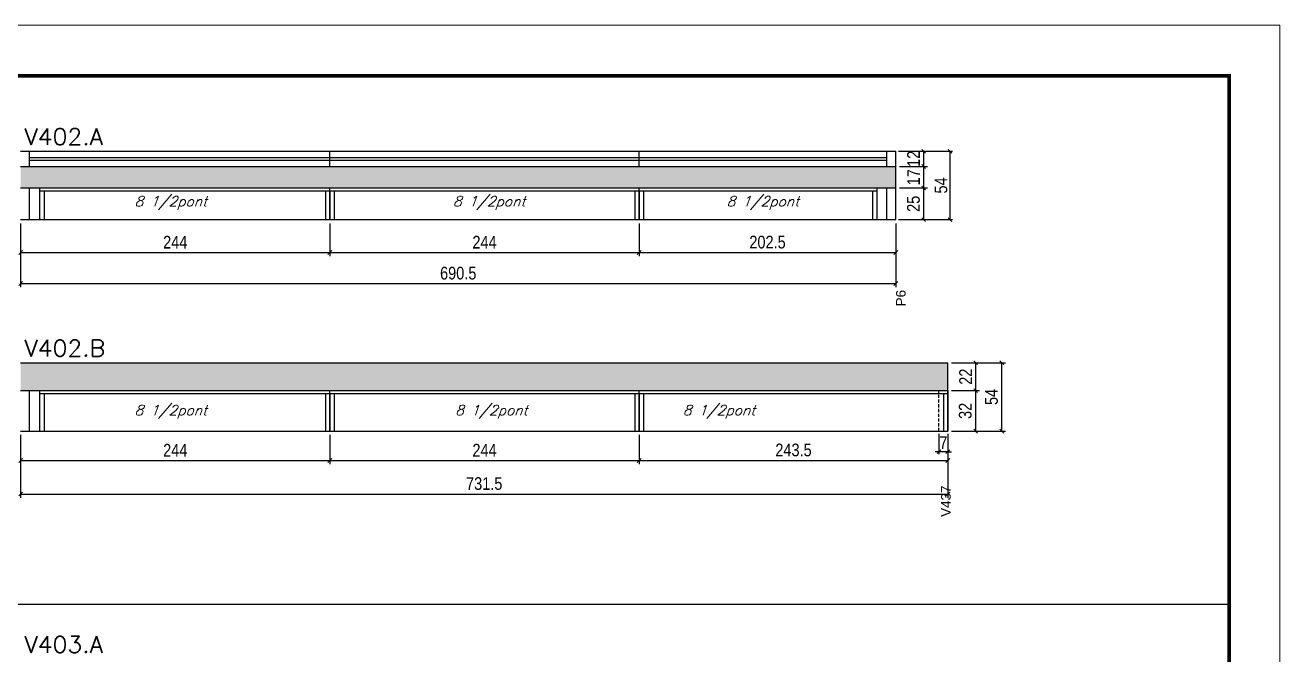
# Model space of a CAD drawing. Extents: x -3394 to 16474, y -5031 to 14397.
# Drawn here: x 7937 to 8927, y 12751 to 13248 of the extents above; entities that cross this region are included whole.
import ezdxf

# ---------------------------------------------------------------- set-up
doc = ezdxf.new("R2010")
doc.units = 0
doc.linetypes.add('DASHED', pattern=[0.75, 0.5, -0.25])
doc.linetypes.add('HIDDEN', pattern=[0.375, 0.25, -0.125])
doc.layers.get('0').update_dxf_attribs({"linetype": 'CONTINUOUS'})
doc.layers.get('Defpoints').update_dxf_attribs({"linetype": 'CONTINUOUS'})
for name, color, linetype in [('COTA', 241, 'CONTINUOUS'), ('NOMENCLATURA', 7, 'CONTINUOUS'), ('Painéis', 200, 'CONTINUOUS'), ('SARR_2.2x7', 40, 'CONTINUOUS'), ('SARR_3.5x7', 81, 'CONTINUOUS'), ('SARR_EDITAR', 141, 'CONTINUOUS'), ('texto', 7, 'CONTINUOUS')]:
    doc.layers.add(name, color=color, linetype=linetype)
for name, color, linetype, lineweight in [('Folhas', 255, 'CONTINUOUS', 9), ('SARRAFO DE PRESSAO', 251, 'DASHED', 9), ('Texto Seção', 7, 'CONTINUOUS', 15)]:
    doc.layers.add(name, color=color, linetype=linetype, lineweight=lineweight)
doc.styles.add('ARIAL', font='arial.ttf')
doc.styles.add('COTA TECNICA', font='techl___.ttf', dxfattribs={"height": 10})
doc.styles.add('REGUA-120', font='ROMANS.shx', dxfattribs={"height": 15})
doc.styles.add('ROMANS', font='romans.shx')
doc.dimstyles.new('PAINEL', dxfattribs={"dimtxt": 10, "dimasz": 3, "dimexe": 3, "dimexo": 3, "dimgap": 3, "dimtad": 1, "dimdec": 1, "dimzin": 12, "dimdsep": 46, "dimtxsty": 'COTA TECNICA', "dimblk1": 'OBLIQUE', "dimblk2": 'OBLIQUE', "dimsah": 1, "dimcen": 0.9, "dimclrd": 4, "dimclre": 4, "dimclrt": 240, "dimadec": 1, "dimazin": 3, "dimtfac": 1, "dimtdec": 1, "dimtmove": 0, "dimatfit": 3, "dimfxl": 1, "dimtolj": 1, "dimtzin": 12, "dimarcsym": 0})

# ---------------------------------------------------------------- blocks, each defined once
blk = doc.blocks.new('9999999999')
at = {"layer": 'Folhas'}
blk.add_lwpolyline([(98138.98, 34190.21), (99623.98, 34190.21), (99623.98, 35240.21), (98138.98, 35240.21)], close=True, dxfattribs=at)
at = {"layer": 'Folhas', "color": 30, "const_width": 3}
blk.add_lwpolyline([(98213.98, 34230.21), (99583.98, 34230.21), (99583.98, 35200.21), (98213.98, 35200.21)], close=True, dxfattribs=at)
blk = doc.blocks.new('_Oblique')
at = {"color": 0, "linetype": 'ByBlock', "lineweight": -2}
blk.add_line((-0.5, -0.5), (0.5, 0.5), dxfattribs=at)
blk = doc.blocks.new('*D129')
at = {"layer": 'COTA', "color": 4, "linetype": 'ByBlock', "lineweight": -2, "transparency": 16777216}
for p, q in [((8627.23, 13119.35), (8649.23, 13119.35)), ((8646.23, 13094.35), (8646.23, 13119.35)), ((8627.23, 13094.35), (8649.23, 13094.35))]:
    blk.add_line(p, q, dxfattribs=at)
at = {"layer": 'Defpoints', "color": 0, "linetype": 'ByBlock', "transparency": 16777216}
for p in [(8624.23, 13119.35), (8646.23, 13119.35), (8624.23, 13094.35)]:
    blk.add_point(p, dxfattribs=at)
at = {"layer": 'COTA', "color": 4, "linetype": 'ByBlock', "lineweight": -2, "transparency": 16777216, "xscale": 3, "yscale": 3, "zscale": 3}
for p, rotation in [((8646.23, 13119.35), 90), ((8646.23, 13094.35), 270)]:
    blk.add_blockref('_Oblique', p, dxfattribs=dict(at, rotation=rotation))
at = {"layer": 'COTA', "color": 240, "linetype": 'ByBlock', "transparency": 16777216, "insert": (8638.12, 13106.85), "char_height": 10, "attachment_point": 5, "rotation": 90, "style": 'COTA TECNICA'}
blk.add_mtext('\\A1;25', dxfattribs=at)
blk = doc.blocks.new('*D130')
at = {"layer": 'COTA', "color": 4, "linetype": 'ByBlock', "lineweight": -2, "transparency": 16777216}
for p, q in [((8627.23, 13136.35), (8649.23, 13136.35)), ((8646.23, 13119.35), (8646.23, 13136.35)), ((8627.23, 13119.35), (8649.23, 13119.35))]:
    blk.add_line(p, q, dxfattribs=at)
at = {"layer": 'Defpoints', "color": 0, "linetype": 'ByBlock', "transparency": 16777216}
for p in [(8624.23, 13136.35), (8646.23, 13136.35), (8624.23, 13119.35)]:
    blk.add_point(p, dxfattribs=at)
at = {"layer": 'COTA', "color": 4, "linetype": 'ByBlock', "lineweight": -2, "transparency": 16777216, "xscale": 3, "yscale": 3, "zscale": 3}
for p, rotation in [((8646.23, 13136.35), 90), ((8646.23, 13119.35), 270)]:
    blk.add_blockref('_Oblique', p, dxfattribs=dict(at, rotation=rotation))
at = {"layer": 'COTA', "color": 240, "linetype": 'ByBlock', "transparency": 16777216, "insert": (8638.16, 13127.85), "char_height": 10, "attachment_point": 5, "rotation": 90, "style": 'COTA TECNICA'}
blk.add_mtext('\\A1;17', dxfattribs=at)
blk = doc.blocks.new('*D131')
at = {"layer": 'COTA', "color": 4, "linetype": 'ByBlock', "lineweight": -2, "transparency": 16777216}
for p, q in [((7933.73, 13091.35), (7933.73, 13065.47)), ((8177.73, 13091.35), (8177.73, 13065.47)), ((7933.73, 13068.47), (8177.73, 13068.47))]:
    blk.add_line(p, q, dxfattribs=at)
at = {"layer": 'Defpoints', "color": 0, "linetype": 'ByBlock', "transparency": 16777216}
for p in [(7933.73, 13094.35), (8177.73, 13094.35), (8177.73, 13068.47)]:
    blk.add_point(p, dxfattribs=at)
at = {"layer": 'COTA', "color": 4, "linetype": 'ByBlock', "lineweight": -2, "transparency": 16777216, "xscale": 3, "yscale": 3, "zscale": 3, "rotation": 180}
blk.add_blockref('_Oblique', (7933.73, 13068.47), dxfattribs=at)
at = {"layer": 'COTA', "color": 4, "linetype": 'ByBlock', "lineweight": -2, "transparency": 16777216, "xscale": 3, "yscale": 3, "zscale": 3}
blk.add_blockref('_Oblique', (8177.73, 13068.47), dxfattribs=at)
at = {"layer": 'COTA', "color": 240, "linetype": 'ByBlock', "transparency": 16777216, "insert": (8055.73, 13076.55), "char_height": 10, "attachment_point": 5, "style": 'COTA TECNICA'}
blk.add_mtext('\\A1;244', dxfattribs=at)
blk = doc.blocks.new('*D132')
at = {"layer": 'COTA', "color": 4, "linetype": 'ByBlock', "lineweight": -2, "transparency": 16777216}
for p, q in [((8177.73, 13091.35), (8177.73, 13065.47)), ((8421.73, 13091.35), (8421.73, 13065.47)), ((8177.73, 13068.47), (8421.73, 13068.47))]:
    blk.add_line(p, q, dxfattribs=at)
at = {"layer": 'Defpoints', "color": 0, "linetype": 'ByBlock', "transparency": 16777216}
for p in [(8177.73, 13094.35), (8421.73, 13094.35), (8421.73, 13068.47)]:
    blk.add_point(p, dxfattribs=at)
at = {"layer": 'COTA', "color": 4, "linetype": 'ByBlock', "lineweight": -2, "transparency": 16777216, "xscale": 3, "yscale": 3, "zscale": 3, "rotation": 180}
blk.add_blockref('_Oblique', (8177.73, 13068.47), dxfattribs=at)
at = {"layer": 'COTA', "color": 4, "linetype": 'ByBlock', "lineweight": -2, "transparency": 16777216, "xscale": 3, "yscale": 3, "zscale": 3}
blk.add_blockref('_Oblique', (8421.73, 13068.47), dxfattribs=at)
at = {"layer": 'COTA', "color": 240, "linetype": 'ByBlock', "transparency": 16777216, "insert": (8299.73, 13076.55), "char_height": 10, "attachment_point": 5, "style": 'COTA TECNICA'}
blk.add_mtext('\\A1;244', dxfattribs=at)
blk = doc.blocks.new('*D133')
at = {"layer": 'COTA', "color": 4, "linetype": 'ByBlock', "lineweight": -2, "transparency": 16777216}
for p, q in [((7933.73, 13091.35), (7933.73, 13040.93)), ((8624.23, 13091.35), (8624.23, 13040.93)), ((7933.73, 13043.93), (8624.23, 13043.93))]:
    blk.add_line(p, q, dxfattribs=at)
at = {"layer": 'Defpoints', "color": 0, "linetype": 'ByBlock', "transparency": 16777216}
for p in [(7933.73, 13094.35), (8624.23, 13094.35), (8624.23, 13043.93)]:
    blk.add_point(p, dxfattribs=at)
at = {"layer": 'COTA', "color": 4, "linetype": 'ByBlock', "lineweight": -2, "transparency": 16777216, "xscale": 3, "yscale": 3, "zscale": 3, "rotation": 180}
blk.add_blockref('_Oblique', (7933.73, 13043.93), dxfattribs=at)
at = {"layer": 'COTA', "color": 4, "linetype": 'ByBlock', "lineweight": -2, "transparency": 16777216, "xscale": 3, "yscale": 3, "zscale": 3}
blk.add_blockref('_Oblique', (8624.23, 13043.93), dxfattribs=at)
at = {"layer": 'COTA', "color": 240, "linetype": 'ByBlock', "transparency": 16777216, "insert": (8278.98, 13052.07), "char_height": 10, "attachment_point": 5, "style": 'COTA TECNICA'}
blk.add_mtext('\\A1;690.5', dxfattribs=at)
blk = doc.blocks.new('*D134')
at = {"layer": 'COTA', "color": 4, "linetype": 'ByBlock', "lineweight": -2, "transparency": 16777216}
for p, q in [((8421.73, 13091.35), (8421.73, 13065.47)), ((8624.23, 13079.1), (8624.23, 13065.47)), ((8421.73, 13068.47), (8624.23, 13068.47))]:
    blk.add_line(p, q, dxfattribs=at)
at = {"layer": 'Defpoints', "color": 0, "linetype": 'ByBlock', "transparency": 16777216}
for p in [(8421.73, 13094.35), (8624.23, 13082.1), (8624.23, 13068.47)]:
    blk.add_point(p, dxfattribs=at)
at = {"layer": 'COTA', "color": 4, "linetype": 'ByBlock', "lineweight": -2, "transparency": 16777216, "xscale": 3, "yscale": 3, "zscale": 3, "rotation": 180}
blk.add_blockref('_Oblique', (8421.73, 13068.47), dxfattribs=at)
at = {"layer": 'COTA', "color": 4, "linetype": 'ByBlock', "lineweight": -2, "transparency": 16777216, "xscale": 3, "yscale": 3, "zscale": 3}
blk.add_blockref('_Oblique', (8624.23, 13068.47), dxfattribs=at)
at = {"layer": 'COTA', "color": 240, "linetype": 'ByBlock', "transparency": 16777216, "insert": (8522.98, 13076.58), "char_height": 10, "attachment_point": 5, "style": 'COTA TECNICA'}
blk.add_mtext('\\A1;202.5', dxfattribs=at)
blk = doc.blocks.new('*D128')
at = {"layer": 'COTA', "color": 4, "linetype": 'ByBlock', "lineweight": -2, "transparency": 16777216}
for p, q in [((8627.23, 13148.35), (8649.23, 13148.35)), ((8646.23, 13136.35), (8646.23, 13148.35)), ((8627.23, 13136.35), (8649.23, 13136.35))]:
    blk.add_line(p, q, dxfattribs=at)
at = {"layer": 'Defpoints', "color": 0, "linetype": 'ByBlock', "transparency": 16777216}
for p in [(8624.23, 13148.35), (8646.23, 13148.35), (8624.23, 13136.35)]:
    blk.add_point(p, dxfattribs=at)
at = {"layer": 'COTA', "color": 4, "linetype": 'ByBlock', "lineweight": -2, "transparency": 16777216, "xscale": 3, "yscale": 3, "zscale": 3}
for p, rotation in [((8646.23, 13148.35), 90), ((8646.23, 13136.35), 270)]:
    blk.add_blockref('_Oblique', p, dxfattribs=dict(at, rotation=rotation))
at = {"layer": 'COTA', "color": 240, "linetype": 'ByBlock', "transparency": 16777216, "insert": (8638.17, 13142.35), "char_height": 10, "attachment_point": 5, "rotation": 90, "style": 'COTA TECNICA'}
blk.add_mtext('\\A1;12', dxfattribs=at)
blk = doc.blocks.new('*D135')
at = {"layer": 'COTA', "color": 4, "linetype": 'ByBlock', "lineweight": -2, "transparency": 16777216}
for p, q in [((8668.23, 12959.38), (8690.23, 12959.38)), ((8687.23, 12927.38), (8687.23, 12959.38)), ((8668.23, 12927.38), (8690.23, 12927.38))]:
    blk.add_line(p, q, dxfattribs=at)
at = {"layer": 'Defpoints', "color": 0, "linetype": 'ByBlock', "transparency": 16777216}
for p in [(8665.23, 12959.38), (8687.23, 12959.38), (8665.23, 12927.38)]:
    blk.add_point(p, dxfattribs=at)
at = {"layer": 'COTA', "color": 4, "linetype": 'ByBlock', "lineweight": -2, "transparency": 16777216, "xscale": 3, "yscale": 3, "zscale": 3}
for p, rotation in [((8687.23, 12959.38), 90), ((8687.23, 12927.38), 270)]:
    blk.add_blockref('_Oblique', p, dxfattribs=dict(at, rotation=rotation))
at = {"layer": 'COTA', "color": 240, "linetype": 'ByBlock', "transparency": 16777216, "insert": (8679.01, 12943.38), "char_height": 10, "attachment_point": 5, "rotation": 90, "style": 'COTA TECNICA'}
blk.add_mtext('\\A1;32', dxfattribs=at)
blk = doc.blocks.new('*D136')
at = {"layer": 'COTA', "color": 4, "linetype": 'ByBlock', "lineweight": -2, "transparency": 16777216}
for p, q in [((8668.23, 12981.38), (8690.23, 12981.38)), ((8687.23, 12959.38), (8687.23, 12981.38)), ((8668.23, 12959.38), (8690.23, 12959.38))]:
    blk.add_line(p, q, dxfattribs=at)
at = {"layer": 'Defpoints', "color": 0, "linetype": 'ByBlock', "transparency": 16777216}
for p in [(8665.23, 12981.38), (8687.23, 12981.38), (8665.23, 12959.38)]:
    blk.add_point(p, dxfattribs=at)
at = {"layer": 'COTA', "color": 4, "linetype": 'ByBlock', "lineweight": -2, "transparency": 16777216, "xscale": 3, "yscale": 3, "zscale": 3}
for p, rotation in [((8687.23, 12981.38), 90), ((8687.23, 12959.38), 270)]:
    blk.add_blockref('_Oblique', p, dxfattribs=dict(at, rotation=rotation))
at = {"layer": 'COTA', "color": 240, "linetype": 'ByBlock', "transparency": 16777216, "insert": (8679.23, 12970.38), "char_height": 10, "attachment_point": 5, "rotation": 90, "style": 'COTA TECNICA'}
blk.add_mtext('\\A1;22', dxfattribs=at)
blk = doc.blocks.new('*D137')
at = {"layer": 'COTA', "color": 4, "linetype": 'ByBlock', "lineweight": -2, "transparency": 16777216}
for p, q in [((8668.23, 12981.38), (8710.83, 12981.38)), ((8707.83, 12927.38), (8707.83, 12981.38)), ((8668.23, 12927.38), (8710.83, 12927.38))]:
    blk.add_line(p, q, dxfattribs=at)
at = {"layer": 'Defpoints', "color": 0, "linetype": 'ByBlock', "transparency": 16777216}
for p in [(8665.23, 12981.38), (8707.83, 12981.38), (8665.23, 12927.38)]:
    blk.add_point(p, dxfattribs=at)
at = {"layer": 'COTA', "color": 4, "linetype": 'ByBlock', "lineweight": -2, "transparency": 16777216, "xscale": 3, "yscale": 3, "zscale": 3}
for p, rotation in [((8707.83, 12981.38), 90), ((8707.83, 12927.38), 270)]:
    blk.add_blockref('_Oblique', p, dxfattribs=dict(at, rotation=rotation))
at = {"layer": 'COTA', "color": 240, "linetype": 'ByBlock', "transparency": 16777216, "insert": (8699.72, 12954.38), "char_height": 10, "attachment_point": 5, "rotation": 90, "style": 'COTA TECNICA'}
blk.add_mtext('\\A1;54', dxfattribs=at)
blk = doc.blocks.new('*D138')
at = {"layer": 'COTA', "color": 4, "linetype": 'ByBlock', "lineweight": -2, "transparency": 16777216}
for p, q in [((7933.73, 12924.38), (7933.73, 12901.24)), ((8177.73, 12924.38), (8177.73, 12901.24)), ((7933.73, 12904.24), (8177.73, 12904.24))]:
    blk.add_line(p, q, dxfattribs=at)
at = {"layer": 'Defpoints', "color": 0, "linetype": 'ByBlock', "transparency": 16777216}
for p in [(7933.73, 12927.38), (8177.73, 12927.38), (8177.73, 12904.24)]:
    blk.add_point(p, dxfattribs=at)
at = {"layer": 'COTA', "color": 4, "linetype": 'ByBlock', "lineweight": -2, "transparency": 16777216, "xscale": 3, "yscale": 3, "zscale": 3, "rotation": 180}
blk.add_blockref('_Oblique', (7933.73, 12904.24), dxfattribs=at)
at = {"layer": 'COTA', "color": 4, "linetype": 'ByBlock', "lineweight": -2, "transparency": 16777216, "xscale": 3, "yscale": 3, "zscale": 3}
blk.add_blockref('_Oblique', (8177.73, 12904.24), dxfattribs=at)
at = {"layer": 'COTA', "color": 240, "linetype": 'ByBlock', "transparency": 16777216, "insert": (8055.73, 12912.31), "char_height": 10, "attachment_point": 5, "style": 'COTA TECNICA'}
blk.add_mtext('\\A1;244', dxfattribs=at)
blk = doc.blocks.new('*D139')
at = {"layer": 'COTA', "color": 4, "linetype": 'ByBlock', "lineweight": -2, "transparency": 16777216}
for p, q in [((8177.73, 12924.38), (8177.73, 12901.24)), ((8421.73, 12924.38), (8421.73, 12901.24)), ((8177.73, 12904.24), (8421.73, 12904.24))]:
    blk.add_line(p, q, dxfattribs=at)
at = {"layer": 'Defpoints', "color": 0, "linetype": 'ByBlock', "transparency": 16777216}
for p in [(8177.73, 12927.38), (8421.73, 12927.38), (8421.73, 12904.24)]:
    blk.add_point(p, dxfattribs=at)
at = {"layer": 'COTA', "color": 4, "linetype": 'ByBlock', "lineweight": -2, "transparency": 16777216, "xscale": 3, "yscale": 3, "zscale": 3, "rotation": 180}
blk.add_blockref('_Oblique', (8177.73, 12904.24), dxfattribs=at)
at = {"layer": 'COTA', "color": 4, "linetype": 'ByBlock', "lineweight": -2, "transparency": 16777216, "xscale": 3, "yscale": 3, "zscale": 3}
blk.add_blockref('_Oblique', (8421.73, 12904.24), dxfattribs=at)
at = {"layer": 'COTA', "color": 240, "linetype": 'ByBlock', "transparency": 16777216, "insert": (8299.73, 12912.31), "char_height": 10, "attachment_point": 5, "style": 'COTA TECNICA'}
blk.add_mtext('\\A1;244', dxfattribs=at)
blk = doc.blocks.new('*D140')
at = {"layer": 'COTA', "color": 4, "linetype": 'ByBlock', "lineweight": -2, "transparency": 16777216}
for p, q in [((7933.73, 12924.38), (7933.73, 12874.74)), ((8665.23, 12924.38), (8665.23, 12874.74)), ((7933.73, 12877.74), (8665.23, 12877.74))]:
    blk.add_line(p, q, dxfattribs=at)
at = {"layer": 'Defpoints', "color": 0, "linetype": 'ByBlock', "transparency": 16777216}
for p in [(7933.73, 12927.38), (8665.23, 12927.38), (8665.23, 12877.74)]:
    blk.add_point(p, dxfattribs=at)
at = {"layer": 'COTA', "color": 4, "linetype": 'ByBlock', "lineweight": -2, "transparency": 16777216, "xscale": 3, "yscale": 3, "zscale": 3, "rotation": 180}
blk.add_blockref('_Oblique', (7933.73, 12877.74), dxfattribs=at)
at = {"layer": 'COTA', "color": 4, "linetype": 'ByBlock', "lineweight": -2, "transparency": 16777216, "xscale": 3, "yscale": 3, "zscale": 3}
blk.add_blockref('_Oblique', (8665.23, 12877.74), dxfattribs=at)
at = {"layer": 'COTA', "color": 240, "linetype": 'ByBlock', "transparency": 16777216, "insert": (8299.48, 12885.95), "char_height": 10, "attachment_point": 5, "style": 'COTA TECNICA'}
blk.add_mtext('\\A1;731.5', dxfattribs=at)
blk = doc.blocks.new('*D141')
at = {"layer": 'COTA', "color": 4, "linetype": 'ByBlock', "lineweight": -2, "transparency": 16777216}
for p, q in [((8421.73, 12924.38), (8421.73, 12901.24)), ((8665.23, 12912.13), (8665.23, 12901.24)), ((8421.73, 12904.24), (8665.23, 12904.24))]:
    blk.add_line(p, q, dxfattribs=at)
at = {"layer": 'Defpoints', "color": 0, "linetype": 'ByBlock', "transparency": 16777216}
for p in [(8421.73, 12927.38), (8665.23, 12915.13), (8665.23, 12904.24)]:
    blk.add_point(p, dxfattribs=at)
at = {"layer": 'COTA', "color": 4, "linetype": 'ByBlock', "lineweight": -2, "transparency": 16777216, "xscale": 3, "yscale": 3, "zscale": 3, "rotation": 180}
blk.add_blockref('_Oblique', (8421.73, 12904.24), dxfattribs=at)
at = {"layer": 'COTA', "color": 4, "linetype": 'ByBlock', "lineweight": -2, "transparency": 16777216, "xscale": 3, "yscale": 3, "zscale": 3}
blk.add_blockref('_Oblique', (8665.23, 12904.24), dxfattribs=at)
at = {"layer": 'COTA', "color": 240, "linetype": 'ByBlock', "transparency": 16777216, "insert": (8543.48, 12912.45), "char_height": 10, "attachment_point": 5, "style": 'COTA TECNICA'}
blk.add_mtext('\\A1;243.5', dxfattribs=at)
blk = doc.blocks.new('*D142')
at = {"layer": 'COTA', "color": 4, "linetype": 'Continuous', "lineweight": -2, "transparency": 16777216}
for p, q in [((8626.23, 13148.35), (8668.95, 13148.35)), ((8666.95, 13094.35), (8666.95, 13148.35)), ((8626.23, 13094.35), (8668.95, 13094.35))]:
    blk.add_line(p, q, dxfattribs=at)
at = {"layer": 'Defpoints', "color": 0, "linetype": 'Continuous', "transparency": 16777216}
for p in [(8624.23, 13148.35), (8666.95, 13148.35), (8624.23, 13094.35)]:
    blk.add_point(p, dxfattribs=at)
at = {"layer": 'COTA', "color": 4, "linetype": 'Continuous', "lineweight": -2, "transparency": 16777216, "xscale": 3, "yscale": 3, "zscale": 3}
for p, rotation in [((8666.95, 13148.35), 90), ((8666.95, 13094.35), 270)]:
    blk.add_blockref('_Oblique', p, dxfattribs=dict(at, rotation=rotation))
at = {"layer": 'COTA', "color": 240, "linetype": 'Continuous', "transparency": 16777216, "insert": (8659.84, 13121.35), "char_height": 10, "attachment_point": 5, "rotation": 90, "style": 'COTA TECNICA'}
blk.add_mtext('\\A1;54', dxfattribs=at)
blk = doc.blocks.new('*D143')
at = {"layer": 'COTA', "color": 4, "linetype": 'Continuous', "lineweight": -2, "transparency": 16777216}
for p, q in [((8658.23, 12925.38), (8658.23, 12909.14)), ((8665.23, 12925.38), (8665.23, 12909.14)), ((8658.23, 12911.14), (8655.23, 12911.14)), ((8665.23, 12911.14), (8658.23, 12911.14)), ((8665.23, 12911.14), (8668.23, 12911.14))]:
    blk.add_line(p, q, dxfattribs=at)
at = {"layer": 'Defpoints', "color": 0, "linetype": 'Continuous', "transparency": 16777216}
for p in [(8658.23, 12927.38), (8665.23, 12927.38), (8658.23, 12911.14)]:
    blk.add_point(p, dxfattribs=at)
at = {"layer": 'COTA', "color": 4, "linetype": 'Continuous', "lineweight": -2, "transparency": 16777216, "xscale": 3, "yscale": 3, "zscale": 3}
blk.add_blockref('_Oblique', (8658.23, 12911.14), dxfattribs=at)
at = {"layer": 'COTA', "color": 4, "linetype": 'Continuous', "lineweight": -2, "transparency": 16777216, "xscale": 3, "yscale": 3, "zscale": 3, "rotation": 180}
blk.add_blockref('_Oblique', (8665.23, 12911.14), dxfattribs=at)
at = {"layer": 'COTA', "color": 240, "linetype": 'Continuous', "transparency": 16777216, "insert": (8661.73, 12918.22), "char_height": 10, "attachment_point": 5, "style": 'COTA TECNICA'}
blk.add_mtext('\\A1;7', dxfattribs=at)

msp = doc.modelspace()

# ---------------------------------------------------------------- hatches: boundary and pattern name
at = {"layer": 'COTA', "linetype": 'Continuous'}
h = msp.add_hatch(dxfattribs=at)
h.set_pattern_fill('AR-CONC', color=256, scale=0.05)
h.set_pattern_definition([(50, (0, 1), (9.1092334, -0.7969543), [0.9525, -10.4775]), (355, (0, 1), (-1.762171, 9.552842), [0.762, -8.382029]), (100.451445, (0.759, 0.934), (7.3470624, 8.7558876), [0.8095004, -8.904512]), (46.1842, (0, 3.54), (13.553952, -2.102116), [1.42875, -15.71625]), (96.63556, (1.13, 3.365), (11.870207, 12.371306), [1.214251, -13.35678]), (351.18415, (0, 3.54), (11.870207, 12.371306), [1.142998, -12.572987]), (21, (1.27, 2.905), (7.5807196, -5.11326), [0.9525, -10.4775]), (326, (1.27, 2.905), (3.0901014, 9.2093983), [0.762, -8.382]), (71.451445, (1.902, 2.479), (10.670821, 4.0961384), [0.8095004, -8.904497]), (37.5, (0, 1), (0.15443016, 4.22775194), [0, -8.2804, 0, -8.509, 0, -8.41375]), (7.5, (0, 1), (3.3409831, 5.0090287), [0, -4.8514, 0, -8.0899, 0, -3.20675]), (327.5, (-2.832, 1), (6.77952976, -0.2864372), [0, -3.175, 0, -9.906, 0, -13.1445]), (317.5, (-4.102, 1), (7.406459, 1.2713246), [0, -4.1275, 0, -6.5786, 0, -9.3345])])
h.paths.add_polyline_path([(8624.23, 13119.35), (8624.23, 13136.35), (7933.73, 13136.35), (7933.73, 13119.35)])
h = msp.add_hatch(dxfattribs=at)
h.set_pattern_fill('AR-CONC', color=256, scale=0.05)
h.paths.add_polyline_path([(8665.23, 12959.38), (8665.23, 12981.38), (7933.73, 12981.38), (7933.73, 12959.38)])

# ---------------------------------------------------------------- linework, layer by layer
at = {"layer": 'COTA', "linetype": 'ByBlock'}
for p, q in [((8624.23, 13119.35), (8624.23, 13136.35)), ((7933.73, 12981.38), (8665.23, 12981.38)), ((8665.23, 12959.38), (8665.23, 12981.38))]:
    msp.add_line(p, q, dxfattribs=at)
at = {"layer": 'COTA', "linetype": 'Continuous'}
msp.add_line((7517.21, 12790.8), (8887.21, 12790.8), dxfattribs=at)
at = {"layer": 'Painéis', "linetype": 'ByBlock'}
for p, q in [((7933.73, 13148.35), (8624.23, 13148.35)), ((8177.73, 13136.35), (8177.73, 13148.35)), ((8421.73, 13136.35), (8421.73, 13148.35)), ((8624.23, 13136.35), (8624.23, 13148.35)), ((7933.73, 13136.35), (8624.23, 13136.35)), ((7933.73, 13119.35), (8624.23, 13119.35)), ((8177.73, 13094.35), (8177.73, 13119.35)), ((8421.73, 13094.35), (8421.73, 13119.35)), ((8624.23, 13094.35), (8624.23, 13119.35)), ((7933.73, 13094.35), (8624.23, 13094.35)), ((7933.73, 12959.38), (8665.23, 12959.38)), ((8177.73, 12927.38), (8177.73, 12959.38)), ((8421.73, 12927.38), (8421.73, 12959.38)), ((8665.23, 12927.38), (8665.23, 12959.38)), ((7933.73, 12927.38), (8665.23, 12927.38))]:
    msp.add_line(p, q, dxfattribs=at)
at = {"layer": 'SARR_2.2x7', "linetype": 'Continuous'}
for p, q in [((7940.73, 13136.35), (7940.73, 13148.35)), ((8617.23, 13136.35), (8617.23, 13148.35)), ((7940.73, 13094.35), (7940.73, 13119.35)), ((7948.73, 13117.15), (8177.73, 13117.15)), ((8177.73, 13117.15), (8421.73, 13117.15)), ((8421.73, 13117.15), (8609.23, 13117.15)), ((8617.23, 13094.35), (8617.23, 13119.35)), ((7940.73, 12927.38), (7940.73, 12959.38)), ((7948.73, 12957.18), (8177.73, 12957.18)), ((8177.73, 12957.18), (8421.73, 12957.18)), ((8421.73, 12957.18), (8665.23, 12957.18))]:
    msp.add_line(p, q, dxfattribs=at)
at = {"layer": 'SARR_2.2x7', "linetype": 'HIDDEN', "ltscale": 10}
msp.add_line((8658.23, 12927.38), (8658.23, 12959.38), dxfattribs=at)
at = {"layer": 'SARR_3.5x7'}
for p, q in [((7948.73, 13119.35), (7948.73, 13094.35)), ((7952.23, 13117.15), (7952.23, 13094.35)), ((8174.23, 13117.15), (8174.23, 13094.35)), ((8177.73, 13117.15), (8177.73, 13094.35)), ((8181.23, 13117.15), (8181.23, 13094.35)), ((8418.23, 13117.15), (8418.23, 13094.35)), ((8421.73, 13117.15), (8421.73, 13094.35)), ((8425.23, 13117.15), (8425.23, 13094.35)), ((8605.73, 13117.15), (8605.73, 13094.35)), ((8609.23, 13119.35), (8609.23, 13094.35)), ((7948.73, 13094.35), (7952.23, 13094.35)), ((8174.23, 13094.35), (8177.73, 13094.35)), ((8177.73, 13094.35), (8181.23, 13094.35)), ((8418.23, 13094.35), (8421.73, 13094.35)), ((8421.73, 13094.35), (8425.23, 13094.35)), ((8605.73, 13094.35), (8609.23, 13094.35)), ((7948.73, 12959.38), (7948.73, 12927.38)), ((8665.23, 12959.38), (8665.23, 12927.38)), ((7952.23, 12957.18), (7952.23, 12927.38)), ((8174.23, 12957.18), (8174.23, 12927.38)), ((8177.73, 12957.18), (8177.73, 12927.38)), ((8181.23, 12957.18), (8181.23, 12927.38)), ((8418.23, 12957.18), (8418.23, 12927.38)), ((8421.73, 12957.18), (8421.73, 12927.38)), ((8425.23, 12957.18), (8425.23, 12927.38)), ((8661.73, 12957.18), (8661.73, 12927.38)), ((7948.73, 12927.38), (7952.23, 12927.38)), ((8174.23, 12927.38), (8177.73, 12927.38)), ((8177.73, 12927.38), (8181.23, 12927.38)), ((8418.23, 12927.38), (8421.73, 12927.38)), ((8421.73, 12927.38), (8425.23, 12927.38)), ((8661.73, 12927.38), (8665.23, 12927.38))]:
    msp.add_line(p, q, dxfattribs=at)
at = {"layer": 'SARR_EDITAR', "linetype": 'Continuous'}
for p, q in [((7940.73, 13143.35), (8177.73, 13143.35)), ((7940.73, 13141.35), (8177.73, 13141.35)), ((8177.73, 13143.35), (8421.73, 13143.35)), ((8177.73, 13141.35), (8421.73, 13141.35)), ((8421.73, 13143.35), (8617.23, 13143.35)), ((8421.73, 13141.35), (8617.23, 13141.35))]:
    msp.add_line(p, q, dxfattribs=at)

# ---------------------------------------------------------------- block references
at = {"layer": 'SARRAFO DE PRESSAO', "color": 6, "linetype": 'ByBlock'}
msp.add_blockref('9999999999', (-90696.77, -21992.23), dxfattribs=at)

# ---------------------------------------------------------------- texts
at = {"layer": 'NOMENCLATURA', "linetype": 'Continuous', "style": 'ARIAL'}
for s, p in [('P6', (8631.95, 13025.92)), ('V437', (8667.5, 12859.72))]:
    msp.add_text(s, height=7.567, rotation=90, dxfattribs=at).set_placement(p)
at = {"layer": 'texto', "color": 2, "char_height": 8, "attachment_point": 5, "style": 'ROMANS'}
for insert in [(8052.23, 13107.54), (8303.35, 13107.54), (8519.28, 13107.54), (8052.23, 12942.6), (8305.09, 12942.6), (8484.73, 12942.6)]:
    msp.add_mtext('{\\Q19;\\C256;8 1/2pont}', dxfattribs=dict(at, insert=insert))
at = {"layer": 'Texto Seção', "style": 'REGUA-120', "width": 1.05}
for s, p in [('V402.A', (7936.73, 13153.36)), ('V402.B', (7936.73, 12986.4)), ('V403.A', (7936.73, 12752.42))]:
    msp.add_text(s, height=13, dxfattribs=at).set_placement(p)

# ---------------------------------------------------------------- dimensions: what is measured, and where the dimension line sits
at = {"layer": 'COTA', "linetype": 'ByBlock'}
for base, p1, p2, picture, middle in [((8646.23, 13148.35), (8624.23, 13136.35), (8624.23, 13148.35), '*D128', (8646.23, 13142.35)), ((8646.23, 13136.35), (8624.23, 13119.35), (8624.23, 13136.35), '*D130', (8646.23, 13127.85)), ((8687.23, 12981.38), (8665.23, 12959.38), (8665.23, 12981.38), '*D136', (8687.23, 12970.38))]:
    dim = msp.add_linear_dim(base=base, p1=p1, p2=p2, angle=90, dimstyle='PAINEL', dxfattribs=at)
    dim.commit()
    dim.dimension.update_dxf_attribs({"geometry": picture, "text_midpoint": middle, "dimtype": 160})
at = {"layer": 'COTA', "linetype": 'Continuous'}
dim = msp.add_linear_dim(base=(8666.95, 13148.35), p1=(8624.23, 13094.35), p2=(8624.23, 13148.35), angle=90, dimstyle='PAINEL', override={"dimexe": 2, "dimexo": 2, "dimgap": 2, "dimadec": 8, "dimtix": 1, "dimatfit": 2, "dimldrblk": 'Oblique'}, dxfattribs=at)
dim.commit()
dim.dimension.update_dxf_attribs({"geometry": '*D142', "text_midpoint": (8659.84, 13121.35)})
at = {"layer": 'COTA', "linetype": 'ByBlock'}
for base, p1, p2, picture, middle in [((8646.23, 13119.35), (8624.23, 13094.35), (8624.23, 13119.35), '*D129', (8638.12, 13106.85)), ((8707.83, 12981.38), (8665.23, 12927.38), (8665.23, 12981.38), '*D137', (8699.72, 12954.38)), ((8687.23, 12959.38), (8665.23, 12927.38), (8665.23, 12959.38), '*D135', (8679.01, 12943.38))]:
    dim = msp.add_linear_dim(base=base, p1=p1, p2=p2, angle=90, dimstyle='PAINEL', dxfattribs=at)
    dim.commit()
    dim.dimension.update_dxf_attribs({"geometry": picture, "text_midpoint": middle})
for base, p1, p2, picture, middle in [((8177.73, 13068.47), (7933.73, 13094.35), (8177.73, 13094.35), '*D131', (8055.73, 13076.55)), ((8624.23, 13043.93), (7933.73, 13094.35), (8624.23, 13094.35), '*D133', (8278.98, 13052.07)), ((8624.23, 13068.47), (8421.73, 13094.35), (8624.23, 13082.1), '*D134', (8522.98, 13076.58)), ((8177.73, 12904.24), (7933.73, 12927.38), (8177.73, 12927.38), '*D138', (8055.73, 12912.31)), ((8665.23, 12877.74), (7933.73, 12927.38), (8665.23, 12927.38), '*D140', (8299.48, 12885.95)), ((8665.23, 12904.24), (8421.73, 12927.38), (8665.23, 12915.13), '*D141', (8543.48, 12912.45))]:
    dim = msp.add_linear_dim(base=base, p1=p1, p2=p2, dimstyle='PAINEL', dxfattribs=at)
    dim.commit()
    dim.dimension.update_dxf_attribs({"geometry": picture, "text_midpoint": middle})
for base, p1, p2, picture, middle in [((8421.73, 13068.47), (8177.73, 13094.35), (8421.73, 13094.35), '*D132', (8299.73, 13076.55)), ((8421.73, 12904.24), (8177.73, 12927.38), (8421.73, 12927.38), '*D139', (8299.73, 12912.31))]:
    dim = msp.add_linear_dim(base=base, p1=p1, p2=p2, dimstyle='PAINEL', override={"dimtmove": 1}, dxfattribs=at)
    dim.commit()
    dim.dimension.update_dxf_attribs({"geometry": picture, "text_midpoint": middle})
at = {"layer": 'COTA', "linetype": 'Continuous'}
dim = msp.add_linear_dim(base=(8658.23, 12911.14), p1=(8665.23, 12927.38), p2=(8658.23, 12927.38), dimstyle='PAINEL', override={"dimexe": 2, "dimexo": 2, "dimgap": 2, "dimadec": 8, "dimtix": 1, "dimatfit": 2, "dimldrblk": 'Oblique'}, dxfattribs=at)
dim.commit()
dim.dimension.update_dxf_attribs({"geometry": '*D143', "text_midpoint": (8661.73, 12918.22)})

doc.saveas('drawing.dxf')
